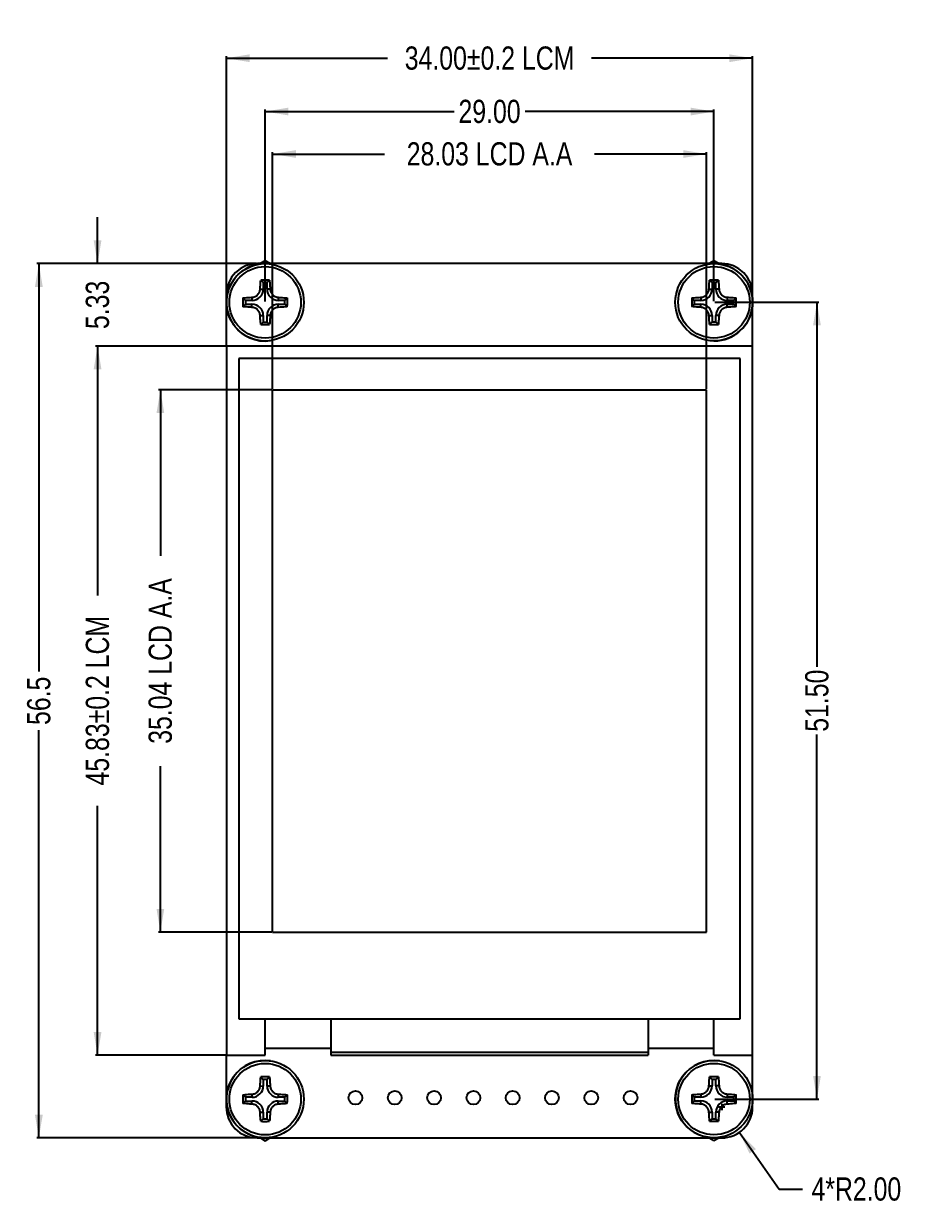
# Model space of a CAD drawing. Header units: millimetres. Extents: x 0 to 126, y -25 to 55.
# Drawn here: x 0 to 57.5, y -21.6 to 54.7 of the extents above; entities that cross this region are included whole.
import ezdxf

# ---------------------------------------------------------------- set-up
doc = ezdxf.new("R2010")
doc.units = ezdxf.units.MM
doc.header["$LTSCALE"] = 1.21
doc.header["$MEASUREMENT"] = 0
doc.header["$PDMODE"] = 3
doc.header["$PDSIZE"] = 0.3125
doc.layers.get('0').update_dxf_attribs({"linetype": 'CONTINUOUS'})
doc.layers.get('DEFPOINTS').update_dxf_attribs({"linetype": 'CONTINUOUS'})
doc.layers.add('02___PRT_ALL_AXES', color=7, linetype='CONTINUOUS')
doc.layers.add('Dim', color=3, linetype='CONTINUOUS', lineweight=25)
doc.styles.get("Standard").update_dxf_attribs({"font": 'txt', "width": 0.8})
doc.dimstyles.get("Standard").update_dxf_attribs({"dimtxt": 0.15625, "dimasz": 0.1875, "dimexe": 0.125, "dimexo": 0.0625, "dimgap": 0.09, "dimtad": 0, "dimtih": 1, "dimtoh": 1, "dimzin": 4, "dimdsep": 46, "dimtxsty": 'STANDARD', "dimblk": '_FILLED', "dimblk1": '_FILLED', "dimblk2": '_FILLED', "dimcen": 0.09, "dimazin": 1, "dimtp": 0.01, "dimtm": 0.01, "dimtfac": 1, "dimtofl": 0, "dimtmove": 0, "dimatfit": 3, "dimldrblk": '_FILLED', "dimfxl": 1, "dimtolj": 1, "dimtzin": 4, "dimarcsym": 0})

# ---------------------------------------------------------------- blocks, each defined once
blk = doc.blocks.new('_FILLED')
at = {"color": 0, "linetype": 'ByBlock'}
blk.add_solid([(0, 0), (-1, 0.167), (-1, -0.167)], dxfattribs=at)
blk = doc.blocks.new('*D4')
at = {"color": 0, "linetype": 'ByBlock', "lineweight": -2}
for p, q in [((16.131, 31.088), (16.131, 46.398)), ((16.131, 46.273), (23.356, 46.273)), ((44.161, 46.273), (36.936, 46.273)), ((44.161, 31.088), (44.161, 46.398))]:
    blk.add_line(p, q, dxfattribs=at)
at = {"layer": 'DEFPOINTS', "color": 0, "linetype": 'ByBlock'}
for p in [(16.131, 31.026), (44.161, 31.026)]:
    blk.add_point(p, dxfattribs=at)
at = {"color": 0, "linetype": 'ByBlock', "lineweight": -2, "xscale": 1.5, "yscale": 1.5, "zscale": 1.5, "rotation": 180}
blk.add_blockref('_FILLED', (16.131, 46.273), dxfattribs=at)
at = {"color": 0, "linetype": 'ByBlock', "lineweight": -2, "xscale": 1.5, "yscale": 1.5, "zscale": 1.5}
blk.add_blockref('_FILLED', (44.161, 46.273), dxfattribs=at)
at = {"color": 0, "linetype": 'ByBlock', "lineweight": -2, "insert": (30.146, 46.273), "char_height": 1.5, "attachment_point": 5}
blk.add_mtext('\\A1;28.03 LCD A.A', dxfattribs=at)
blk = doc.blocks.new('*D14')
at = {"color": 0, "linetype": 'ByBlock', "lineweight": -2}
for p, q in [((13.146, 33.918), (13.146, 52.589)), ((13.146, 52.464), (23.556, 52.464)), ((47.146, 52.464), (36.736, 52.464)), ((47.146, 33.918), (47.146, 52.589))]:
    blk.add_line(p, q, dxfattribs=at)
at = {"layer": 'DEFPOINTS', "color": 0, "linetype": 'ByBlock'}
for p in [(13.146, 33.856), (47.146, 33.856)]:
    blk.add_point(p, dxfattribs=at)
at = {"color": 0, "linetype": 'ByBlock', "lineweight": -2, "xscale": 1.5, "yscale": 1.5, "zscale": 1.5, "rotation": 180}
blk.add_blockref('_FILLED', (13.146, 52.464), dxfattribs=at)
at = {"color": 0, "linetype": 'ByBlock', "lineweight": -2, "xscale": 1.5, "yscale": 1.5, "zscale": 1.5}
blk.add_blockref('_FILLED', (47.146, 52.464), dxfattribs=at)
at = {"color": 0, "linetype": 'ByBlock', "lineweight": -2, "insert": (30.146, 52.464), "char_height": 1.5, "attachment_point": 5}
blk.add_mtext('\\A1;34.00%%p0.2 LCM', dxfattribs=at)
blk = doc.blocks.new('*D3')
at = {"color": 0, "linetype": 'ByBlock', "lineweight": -2}
for p, q in [((16.069, 31.026), (8.752, 31.026)), ((8.877, 31.026), (8.877, 20.296)), ((8.877, -4.014), (8.877, 6.716)), ((16.069, -4.014), (8.752, -4.014))]:
    blk.add_line(p, q, dxfattribs=at)
at = {"layer": 'DEFPOINTS', "color": 0, "linetype": 'ByBlock'}
for p in [(16.131, 31.026), (16.131, -4.014)]:
    blk.add_point(p, dxfattribs=at)
at = {"color": 0, "linetype": 'ByBlock', "lineweight": -2, "xscale": 1.5, "yscale": 1.5, "zscale": 1.5}
for p, rotation in [((8.877, 31.026), 90), ((8.877, -4.014), 270)]:
    blk.add_blockref('_FILLED', p, dxfattribs=dict(at, rotation=rotation))
at = {"color": 0, "linetype": 'ByBlock', "lineweight": -2, "insert": (8.877, 13.506), "char_height": 1.5, "attachment_point": 5, "rotation": 90}
blk.add_mtext('\\A1;35.04 LCD A.A', dxfattribs=at)
blk = doc.blocks.new('*D5')
at = {"color": 0, "linetype": 'ByBlock', "lineweight": -2}
for p, q in [((13.084, 33.856), (4.692, 33.856)), ((4.817, 33.856), (4.817, 17.731)), ((4.817, -11.974), (4.817, 4.151)), ((13.084, -11.974), (4.692, -11.974))]:
    blk.add_line(p, q, dxfattribs=at)
at = {"layer": 'DEFPOINTS', "color": 0, "linetype": 'ByBlock'}
for p in [(13.146, 33.856), (13.146, -11.974)]:
    blk.add_point(p, dxfattribs=at)
at = {"color": 0, "linetype": 'ByBlock', "lineweight": -2, "xscale": 1.5, "yscale": 1.5, "zscale": 1.5}
for p, rotation in [((4.817, 33.856), 90), ((4.817, -11.974), 270)]:
    blk.add_blockref('_FILLED', p, dxfattribs=dict(at, rotation=rotation))
at = {"color": 0, "linetype": 'ByBlock', "lineweight": -2, "insert": (4.817, 10.941), "char_height": 1.5, "attachment_point": 5, "rotation": 90}
blk.add_mtext('\\A1;45.83%%p0.2 LCM', dxfattribs=at)
blk = doc.blocks.new('*D6')
at = {"color": 0, "linetype": 'ByBlock', "lineweight": -2}
for p, q in [((4.817, 39.187), (4.817, 42.187)), ((15.084, 39.187), (4.692, 39.187)), ((13.084, 33.856), (4.692, 33.856)), ((4.817, 33.856), (4.817, 30.856))]:
    blk.add_line(p, q, dxfattribs=at)
at = {"layer": 'DEFPOINTS', "color": 0, "linetype": 'ByBlock'}
for p in [(15.147, 39.187), (13.146, 33.856)]:
    blk.add_point(p, dxfattribs=at)
at = {"color": 0, "linetype": 'ByBlock', "lineweight": -2, "xscale": 1.5, "yscale": 1.5, "zscale": 1.5}
for p, rotation in [((4.817, 39.187), 270), ((4.817, 33.856), 90)]:
    blk.add_blockref('_FILLED', p, dxfattribs=dict(at, rotation=rotation))
at = {"color": 0, "linetype": 'ByBlock', "lineweight": -2, "insert": (4.817, 36.521), "char_height": 1.5, "attachment_point": 5, "rotation": 90}
blk.add_mtext('\\A1;5.33', dxfattribs=at)
blk = doc.blocks.new('*D10')
at = {"color": 0, "linetype": 'ByBlock', "lineweight": -2}
for p, q in [((15.084, 39.187), (0.9, 39.187)), ((1.025, 39.187), (1.025, 12.822)), ((1.025, -17.323), (1.025, 9.042)), ((15.074, -17.323), (0.9, -17.323))]:
    blk.add_line(p, q, dxfattribs=at)
at = {"layer": 'DEFPOINTS', "color": 0, "linetype": 'ByBlock'}
for p in [(15.147, 39.187), (15.136, -17.323)]:
    blk.add_point(p, dxfattribs=at)
at = {"color": 0, "linetype": 'ByBlock', "lineweight": -2, "xscale": 1.5, "yscale": 1.5, "zscale": 1.5}
for p, rotation in [((1.025, 39.187), 90), ((1.025, -17.323), 270)]:
    blk.add_blockref('_FILLED', p, dxfattribs=dict(at, rotation=rotation))
at = {"color": 0, "linetype": 'ByBlock', "lineweight": -2, "insert": (1.025, 10.932), "char_height": 1.5, "attachment_point": 5, "rotation": 90}
blk.add_mtext('\\A1;56.5', dxfattribs=at)
blk = doc.blocks.new('*D13')
at = {"color": 0, "linetype": 'ByBlock', "lineweight": -2}
for p, q in [((15.646, 36.749), (15.646, 49.143)), ((15.646, 49.018), (27.856, 49.018)), ((44.646, 49.018), (32.436, 49.018)), ((44.646, 36.753), (44.646, 49.143))]:
    blk.add_line(p, q, dxfattribs=at)
at = {"layer": 'DEFPOINTS', "color": 0, "linetype": 'ByBlock'}
for p in [(15.646, 36.686), (44.646, 36.69)]:
    blk.add_point(p, dxfattribs=at)
at = {"color": 0, "linetype": 'ByBlock', "lineweight": -2, "xscale": 1.5, "yscale": 1.5, "zscale": 1.5, "rotation": 180}
blk.add_blockref('_FILLED', (15.646, 49.018), dxfattribs=at)
at = {"color": 0, "linetype": 'ByBlock', "lineweight": -2, "xscale": 1.5, "yscale": 1.5, "zscale": 1.5}
blk.add_blockref('_FILLED', (44.646, 49.018), dxfattribs=at)
at = {"color": 0, "linetype": 'ByBlock', "lineweight": -2, "insert": (30.146, 49.018), "char_height": 1.5, "attachment_point": 5}
blk.add_mtext('\\A1;29.00', dxfattribs=at)
blk = doc.blocks.new('*D15')
at = {"color": 0, "linetype": 'ByBlock', "lineweight": -2}
for p, q in [((44.709, 36.69), (51.426, 36.69)), ((51.301, 36.69), (51.301, 13.13)), ((51.301, -14.81), (51.301, 8.75)), ((44.709, -14.81), (51.426, -14.81))]:
    blk.add_line(p, q, dxfattribs=at)
at = {"layer": 'DEFPOINTS', "color": 0, "linetype": 'ByBlock'}
for p in [(44.646, 36.69), (44.646, -14.81)]:
    blk.add_point(p, dxfattribs=at)
at = {"color": 0, "linetype": 'ByBlock', "lineweight": -2, "xscale": 1.5, "yscale": 1.5, "zscale": 1.5}
for p, rotation in [((51.301, 36.69), 90), ((51.301, -14.81), 270)]:
    blk.add_blockref('_FILLED', p, dxfattribs=dict(at, rotation=rotation))
at = {"color": 0, "linetype": 'ByBlock', "lineweight": -2, "insert": (51.301, 10.94), "char_height": 1.5, "attachment_point": 5, "rotation": 90}
blk.add_mtext('\\A1;51.50', dxfattribs=at)
blk = doc.blocks.new('*D20')
at = {"color": 0, "linetype": 'ByBlock', "lineweight": -2}
for p, q in [((45.146, -15.121), (45.146, -15.517)), ((44.948, -15.319), (45.344, -15.319)), ((46.292, -16.959), (48.857, -20.631)), ((48.857, -20.631), (50.357, -20.631))]:
    blk.add_line(p, q, dxfattribs=at)
at = {"layer": 'DEFPOINTS', "color": 0, "linetype": 'ByBlock'}
for p in [(45.146, -15.319), (46.292, -16.959)]:
    blk.add_point(p, dxfattribs=at)
at = {"color": 0, "linetype": 'ByBlock', "lineweight": -2, "xscale": 1.5, "yscale": 1.5, "zscale": 1.5, "rotation": 124.9327080103493}
blk.add_blockref('_FILLED', (46.292, -16.959), dxfattribs=at)
at = {"color": 0, "linetype": 'ByBlock', "lineweight": -2, "insert": (53.847, -20.631), "char_height": 1.5, "attachment_point": 5}
blk.add_mtext('\\A1;4*R2.00', dxfattribs=at)

msp = doc.modelspace()

# ---------------------------------------------------------------- linework, layer by layer
at = {"color": 7, "linetype": 'Continuous'}
for p, q in [((14.378, 39.043), (14.03, 38.858)), ((14.755, 39.158), (14.378, 39.043)), ((15.147, 39.187), (14.755, 39.158)), ((45.147, 39.191), (15.147, 39.187)), ((15.647, 39.371), (15.327, 39.187)), ((15.966, 39.187), (15.647, 39.371)), ((44.647, 39.375), (44.327, 39.191)), ((44.966, 39.191), (44.647, 39.375)), ((45.539, 39.152), (45.147, 39.191)), ((45.916, 39.038), (45.539, 39.152)), ((46.263, 38.852), (45.916, 39.038)), ((13.476, 38.303), (13.29, 37.956)), ((13.726, 38.608), (13.476, 38.303)), ((14.03, 38.858), (13.726, 38.608)), ((46.568, 38.602), (46.263, 38.852)), ((46.818, 38.297), (46.568, 38.602)), ((47.003, 37.95), (46.818, 38.297)), ((13.176, 37.579), (13.137, 37.187)), ((13.29, 37.956), (13.176, 37.579)), ((15.322, 37.537), (15.524, 37.536)), ((15.364, 38.119), (15.524, 37.959)), ((15.524, 37.959), (15.524, 37.536)), ((15.769, 37.959), (15.524, 37.959)), ((15.929, 38.119), (15.769, 37.959)), ((15.769, 37.536), (15.769, 37.959)), ((15.971, 37.536), (15.769, 37.536)), ((44.322, 37.541), (44.524, 37.54)), ((44.364, 38.123), (44.524, 37.963)), ((44.524, 37.963), (44.524, 37.54)), ((44.769, 37.963), (44.524, 37.963)), ((44.929, 38.123), (44.769, 37.963)), ((44.769, 37.54), (44.769, 37.963)), ((44.971, 37.54), (44.769, 37.54)), ((46.972, 38.032), (46.954, 38.043)), ((46.972, 38.009), (46.972, 38.032)), ((47.118, 37.573), (47.003, 37.95)), ((47.146, 37.181), (47.118, 37.573)), ((13.137, 37.187), (13.137, 33.856)), ((14.214, 36.969), (14.374, 36.809)), ((14.374, 36.809), (14.374, 36.564)), ((14.796, 36.809), (14.374, 36.809)), ((14.796, 37.011), (14.796, 36.809)), ((16.496, 37.011), (16.496, 36.809)), ((16.919, 36.808), (16.496, 36.809)), ((17.079, 36.969), (16.919, 36.808)), ((16.919, 36.564), (16.919, 36.808)), ((43.214, 36.973), (43.374, 36.813)), ((43.374, 36.813), (43.374, 36.568)), ((43.796, 36.813), (43.374, 36.813)), ((43.796, 37.015), (43.796, 36.813)), ((45.496, 37.015), (45.496, 36.813)), ((45.919, 36.812), (45.496, 36.813)), ((46.079, 36.973), (45.919, 36.812)), ((45.919, 36.568), (45.919, 36.812)), ((47.146, -15.319), (47.146, 37.181)), ((14.214, 36.404), (14.374, 36.564)), ((14.374, 36.564), (14.796, 36.564)), ((14.796, 36.362), (14.796, 36.564)), ((16.496, 36.362), (16.496, 36.564)), ((16.496, 36.564), (16.919, 36.564)), ((17.079, 36.403), (16.919, 36.564)), ((43.214, 36.408), (43.374, 36.568)), ((43.374, 36.568), (43.796, 36.568)), ((43.796, 36.366), (43.796, 36.568)), ((45.496, 36.366), (45.496, 36.568)), ((45.496, 36.568), (45.919, 36.568)), ((46.079, 36.407), (45.919, 36.568)), ((15.322, 35.837), (15.524, 35.836)), ((15.363, 35.254), (15.524, 35.414)), ((15.524, 35.836), (15.524, 35.414)), ((15.524, 35.414), (15.768, 35.414)), ((15.768, 35.414), (15.768, 35.836)), ((15.971, 35.836), (15.768, 35.836)), ((15.929, 35.254), (15.768, 35.414)), ((44.322, 35.841), (44.524, 35.84)), ((44.363, 35.258), (44.524, 35.418)), ((44.524, 35.84), (44.524, 35.418)), ((44.524, 35.418), (44.768, 35.418)), ((44.768, 35.418), (44.768, 35.84)), ((44.971, 35.84), (44.768, 35.84)), ((44.929, 35.258), (44.768, 35.418)), ((13.146, 33.856), (13.146, -11.974)), ((47.146, 33.856), (13.146, 33.856)), ((13.946, 33.056), (13.946, -9.624)), ((46.346, 33.056), (13.946, 33.056)), ((46.346, -9.624), (46.346, 33.056)), ((16.131, -4.014), (16.131, 31.026)), ((16.131, 31.026), (44.161, 31.026)), ((44.161, -4.014), (44.161, 31.026)), ((16.131, -4.014), (44.161, -4.014)), ((13.946, -9.624), (46.346, -9.624)), ((15.646, -11.974), (15.646, -9.624)), ((19.896, -9.624), (19.896, -11.974)), ((40.396, -9.624), (40.396, -11.974)), ((44.646, -11.974), (44.646, -9.624)), ((13.137, -11.974), (13.137, -15.313)), ((13.146, -11.974), (15.646, -11.974)), ((15.646, -11.526), (19.896, -11.526)), ((19.896, -11.779), (40.396, -11.779)), ((19.896, -11.974), (40.396, -11.974)), ((40.396, -11.526), (44.646, -11.526)), ((44.646, -11.974), (47.146, -11.974)), ((15.364, -13.381), (15.524, -13.541)), ((15.769, -13.541), (15.524, -13.541)), ((15.524, -13.541), (15.524, -13.964)), ((15.929, -13.381), (15.769, -13.541)), ((15.769, -13.964), (15.769, -13.541)), ((44.364, -13.377), (44.524, -13.537)), ((44.769, -13.537), (44.524, -13.537)), ((44.524, -13.537), (44.524, -13.96)), ((44.929, -13.377), (44.769, -13.537)), ((44.769, -13.96), (44.769, -13.537)), ((14.796, -14.489), (14.796, -14.691)), ((15.322, -13.963), (15.524, -13.964)), ((15.971, -13.964), (15.769, -13.964)), ((16.496, -14.489), (16.496, -14.691)), ((43.796, -14.485), (43.796, -14.687)), ((44.322, -13.959), (44.524, -13.96)), ((44.971, -13.96), (44.769, -13.96)), ((45.496, -14.485), (45.496, -14.687)), ((14.214, -14.531), (14.374, -14.691)), ((14.214, -15.096), (14.374, -14.936)), ((14.796, -14.691), (14.374, -14.691)), ((14.374, -14.691), (14.374, -14.936)), ((14.374, -14.936), (14.796, -14.936)), ((14.796, -15.138), (14.796, -14.936)), ((16.919, -14.692), (16.496, -14.691)), ((16.496, -14.936), (16.919, -14.936)), ((16.496, -15.138), (16.496, -14.936)), ((17.079, -14.531), (16.919, -14.692)), ((16.919, -14.936), (16.919, -14.692)), ((17.079, -15.097), (16.919, -14.936)), ((43.214, -14.527), (43.374, -14.687)), ((43.214, -15.092), (43.374, -14.932)), ((43.796, -14.687), (43.374, -14.687)), ((43.374, -14.687), (43.374, -14.932)), ((43.374, -14.932), (43.796, -14.932)), ((43.796, -15.134), (43.796, -14.932)), ((45.919, -14.688), (45.496, -14.687)), ((45.496, -14.932), (45.919, -14.932)), ((45.496, -15.134), (45.496, -14.932)), ((46.079, -14.527), (45.919, -14.688)), ((45.919, -14.932), (45.919, -14.688)), ((46.079, -15.093), (45.919, -14.932)), ((13.137, -15.313), (13.166, -15.705)), ((13.166, -15.705), (13.28, -16.082)), ((15.322, -15.663), (15.524, -15.664)), ((15.524, -15.664), (15.524, -16.086)), ((15.971, -15.664), (15.768, -15.664)), ((15.768, -16.086), (15.768, -15.664)), ((44.322, -15.659), (44.524, -15.66)), ((44.524, -15.66), (44.524, -16.082)), ((44.971, -15.66), (44.768, -15.66)), ((44.768, -16.082), (44.768, -15.66)), ((13.28, -16.082), (13.466, -16.43)), ((13.466, -16.43), (13.716, -16.734)), ((13.716, -16.734), (14.02, -16.984)), ((15.363, -16.246), (15.524, -16.086)), ((15.524, -16.086), (15.768, -16.086)), ((15.929, -16.246), (15.768, -16.086)), ((44.363, -16.242), (44.524, -16.082)), ((44.524, -16.082), (44.768, -16.082)), ((44.929, -16.242), (44.768, -16.082)), ((14.02, -16.984), (14.367, -17.17)), ((14.367, -17.17), (14.744, -17.284)), ((14.744, -17.284), (15.136, -17.323)), ((15.136, -17.323), (45.147, -17.319)), ((15.343, -17.323), (15.646, -17.498)), ((15.646, -17.498), (15.95, -17.323)), ((44.343, -17.319), (44.646, -17.494)), ((44.646, -17.494), (44.95, -17.319))]:
    msp.add_line(p, q, dxfattribs=at)
for centre in [(21.479, -14.72), (24.019, -14.72), (26.559, -14.721), (29.099, -14.721), (31.639, -14.722), (34.179, -14.722), (36.719, -14.722), (39.259, -14.723)]:
    msp.add_circle(centre, 0.445, dxfattribs=at)
for centre, radius, start, end in [((15.646, 36.686), 2.5, 89.98944, 278.17125), ((44.646, 36.69), 2.5, 269.98944, 81.80763), ((14.797, 37.537), 0.728, 269.98944, 359.98944), ((15.643, 21.3), 16.821, 89.98882, 90.95199), ((15.644, 21.3), 16.821, 89.02689, 89.99005), ((16.497, 37.536), 0.728, 179.98944, 269.98944), ((43.797, 37.541), 0.728, 269.98944, 359.98944), ((44.643, 21.304), 16.821, 89.98882, 90.95199), ((44.644, 21.304), 16.821, 89.02689, 89.99005), ((45.497, 37.54), 0.728, 179.98944, 269.98944), ((31.05, 36.684), 16.839, 179.02728, 180.9516), ((0.243, 36.689), 16.839, 359.02728, 0.9516), ((60.05, 36.688), 16.839, 179.02728, 180.9516), ((29.243, 36.693), 16.839, 359.02728, 0.9516), ((14.796, 35.837), 0.728, 359.98944, 89.98944), ((16.496, 35.836), 0.728, 89.98944, 179.98944), ((43.796, 35.841), 0.728, 359.98944, 89.98944), ((45.496, 35.84), 0.728, 89.98944, 179.98944), ((15.649, 52.073), 16.821, 269.02689, 269.99005), ((15.649, 52.073), 16.821, 269.98882, 270.95199), ((44.649, 52.077), 16.821, 269.02689, 269.99005), ((44.649, 52.077), 16.821, 269.98882, 270.95199), ((15.646, -14.814), 2.5, 81.80763, 269.98944), ((44.646, -14.81), 2.5, 81.80763, 269.98944), ((15.643, -30.2), 16.821, 89.98882, 90.95199), ((15.644, -30.2), 16.821, 89.02689, 89.99005), ((44.643, -30.196), 16.821, 89.98882, 90.95199), ((44.644, -30.196), 16.821, 89.02689, 89.99005), ((14.797, -13.963), 0.728, 269.98944, 359.98944), ((16.497, -13.964), 0.728, 179.98944, 269.98944), ((43.797, -13.959), 0.728, 269.98944, 359.98944), ((45.497, -13.96), 0.728, 179.98944, 269.98944), ((31.05, -14.816), 16.839, 179.02728, 180.9516), ((14.796, -15.663), 0.728, 359.98944, 89.98944), ((16.496, -15.664), 0.728, 89.98944, 179.98944), ((0.243, -14.811), 16.839, 359.02728, 0.9516), ((60.05, -14.812), 16.839, 179.02728, 180.9516), ((43.796, -15.659), 0.728, 359.98944, 89.98944), ((45.496, -15.66), 0.728, 89.98944, 179.98944), ((29.243, -14.807), 16.839, 359.02728, 0.9516), ((45.146, -15.319), 2, 270.00793, 0), ((15.649, 0.573), 16.821, 269.02689, 269.99005), ((15.649, 0.573), 16.821, 269.98882, 270.95199), ((44.649, 0.577), 16.821, 269.02689, 269.99005), ((44.649, 0.577), 16.821, 269.98882, 270.95199)]:
    msp.add_arc(centre, radius, start, end, dxfattribs=at)
for points, knots in [([(14.796, 37.011), (14.864, 37.014), (14.998, 37.046), (15.169, 37.164), (15.287, 37.335), (15.319, 37.469), (15.322, 37.537)], [0, 0, 0, 0, 0.248801, 0.499997, 0.751196, 1, 1, 1, 1]), ([(15.322, 37.537), (15.325, 37.586), (15.336, 37.78), (15.351, 37.974), (15.364, 38.119)], [0, 0, 0, 0, 0.25324, 1, 1, 1, 1]), ([(15.929, 38.119), (15.934, 38.071), (15.95, 37.877), (15.963, 37.683), (15.971, 37.536)], [0, 0, 0, 0, 0.246486, 1, 1, 1, 1]), ([(15.971, 37.536), (15.974, 37.469), (16.006, 37.335), (16.124, 37.164), (16.295, 37.046), (16.429, 37.014), (16.496, 37.011)], [0, 0, 0, 0, 0.248803, 0.500001, 0.751197, 1, 1, 1, 1]), ([(43.796, 37.015), (43.864, 37.018), (43.998, 37.05), (44.169, 37.168), (44.287, 37.339), (44.319, 37.473), (44.322, 37.541)], [0, 0, 0, 0, 0.248801, 0.499997, 0.751196, 1, 1, 1, 1]), ([(44.322, 37.541), (44.325, 37.59), (44.336, 37.784), (44.351, 37.978), (44.364, 38.123)], [0, 0, 0, 0, 0.25324, 1, 1, 1, 1]), ([(44.929, 38.123), (44.934, 38.075), (44.95, 37.881), (44.963, 37.687), (44.971, 37.54)], [0, 0, 0, 0, 0.246486, 1, 1, 1, 1]), ([(44.971, 37.54), (44.974, 37.473), (45.006, 37.339), (45.124, 37.168), (45.295, 37.05), (45.429, 37.018), (45.496, 37.015)], [0, 0, 0, 0, 0.248803, 0.500001, 0.751197, 1, 1, 1, 1]), ([(14.214, 36.969), (14.262, 36.974), (14.456, 36.991), (14.65, 37.003), (14.796, 37.011)], [0, 0, 0, 0, 0.24649, 1, 1, 1, 1]), ([(16.496, 37.011), (16.546, 37.008), (16.74, 36.997), (16.934, 36.982), (17.079, 36.969)], [0, 0, 0, 0, 0.253237, 1, 1, 1, 1]), ([(43.214, 36.973), (43.262, 36.978), (43.456, 36.995), (43.65, 37.007), (43.796, 37.015)], [0, 0, 0, 0, 0.24649, 1, 1, 1, 1]), ([(45.496, 37.015), (45.546, 37.012), (45.74, 37.001), (45.934, 36.986), (46.079, 36.973)], [0, 0, 0, 0, 0.253237, 1, 1, 1, 1]), ([(14.796, 36.362), (14.747, 36.365), (14.553, 36.376), (14.358, 36.391), (14.214, 36.404)], [0, 0, 0, 0, 0.253237, 1, 1, 1, 1]), ([(15.322, 35.837), (15.318, 35.904), (15.286, 36.038), (15.169, 36.209), (14.998, 36.327), (14.863, 36.359), (14.796, 36.362)], [0, 0, 0, 0, 0.248803, 0.500001, 0.751197, 1, 1, 1, 1]), ([(16.496, 36.362), (16.429, 36.358), (16.294, 36.326), (16.123, 36.209), (16.006, 36.038), (15.974, 35.903), (15.971, 35.836)], [0, 0, 0, 0, 0.248801, 0.499997, 0.751196, 1, 1, 1, 1]), ([(17.079, 36.403), (17.031, 36.399), (16.837, 36.382), (16.643, 36.37), (16.496, 36.362)], [0, 0, 0, 0, 0.24649, 1, 1, 1, 1]), ([(43.796, 36.366), (43.747, 36.369), (43.553, 36.38), (43.358, 36.395), (43.214, 36.408)], [0, 0, 0, 0, 0.253237, 1, 1, 1, 1]), ([(44.322, 35.841), (44.318, 35.908), (44.286, 36.042), (44.169, 36.213), (43.998, 36.331), (43.863, 36.363), (43.796, 36.366)], [0, 0, 0, 0, 0.248803, 0.500001, 0.751197, 1, 1, 1, 1]), ([(45.496, 36.366), (45.429, 36.362), (45.294, 36.33), (45.123, 36.213), (45.006, 36.042), (44.974, 35.907), (44.971, 35.84)], [0, 0, 0, 0, 0.248801, 0.499997, 0.751196, 1, 1, 1, 1]), ([(46.079, 36.407), (46.031, 36.403), (45.837, 36.386), (45.643, 36.374), (45.496, 36.366)], [0, 0, 0, 0, 0.24649, 1, 1, 1, 1]), ([(15.363, 35.254), (15.359, 35.302), (15.342, 35.496), (15.329, 35.69), (15.322, 35.837)], [0, 0, 0, 0, 0.246486, 1, 1, 1, 1]), ([(15.971, 35.836), (15.968, 35.787), (15.957, 35.593), (15.942, 35.398), (15.929, 35.254)], [0, 0, 0, 0, 0.25324, 1, 1, 1, 1]), ([(44.363, 35.258), (44.359, 35.306), (44.342, 35.5), (44.329, 35.694), (44.322, 35.841)], [0, 0, 0, 0, 0.246486, 1, 1, 1, 1]), ([(44.971, 35.84), (44.968, 35.791), (44.957, 35.597), (44.942, 35.402), (44.929, 35.258)], [0, 0, 0, 0, 0.25324, 1, 1, 1, 1]), ([(15.322, -13.963), (15.325, -13.914), (15.336, -13.72), (15.351, -13.526), (15.364, -13.381)], [0, 0, 0, 0, 0.25324, 1, 1, 1, 1]), ([(15.929, -13.381), (15.934, -13.429), (15.95, -13.623), (15.963, -13.817), (15.971, -13.964)], [0, 0, 0, 0, 0.246486, 1, 1, 1, 1]), ([(44.322, -13.959), (44.325, -13.91), (44.336, -13.716), (44.351, -13.522), (44.364, -13.377)], [0, 0, 0, 0, 0.25324, 1, 1, 1, 1]), ([(44.929, -13.377), (44.934, -13.425), (44.95, -13.619), (44.963, -13.813), (44.971, -13.96)], [0, 0, 0, 0, 0.246486, 1, 1, 1, 1]), ([(14.214, -14.531), (14.262, -14.526), (14.456, -14.509), (14.65, -14.497), (14.796, -14.489)], [0, 0, 0, 0, 0.24649, 1, 1, 1, 1]), ([(14.796, -14.489), (14.864, -14.486), (14.998, -14.454), (15.169, -14.336), (15.287, -14.165), (15.319, -14.031), (15.322, -13.963)], [0, 0, 0, 0, 0.248801, 0.499997, 0.751196, 1, 1, 1, 1]), ([(15.971, -13.964), (15.974, -14.031), (16.006, -14.165), (16.124, -14.336), (16.295, -14.454), (16.429, -14.486), (16.496, -14.489)], [0, 0, 0, 0, 0.248803, 0.500001, 0.751197, 1, 1, 1, 1]), ([(16.496, -14.489), (16.546, -14.492), (16.74, -14.503), (16.934, -14.518), (17.079, -14.531)], [0, 0, 0, 0, 0.253237, 1, 1, 1, 1]), ([(43.214, -14.527), (43.262, -14.522), (43.456, -14.505), (43.65, -14.493), (43.796, -14.485)], [0, 0, 0, 0, 0.24649, 1, 1, 1, 1]), ([(43.796, -14.485), (43.864, -14.482), (43.998, -14.45), (44.169, -14.332), (44.287, -14.161), (44.319, -14.027), (44.322, -13.959)], [0, 0, 0, 0, 0.248801, 0.499997, 0.751196, 1, 1, 1, 1]), ([(44.971, -13.96), (44.974, -14.027), (45.006, -14.161), (45.124, -14.332), (45.295, -14.45), (45.429, -14.482), (45.496, -14.485)], [0, 0, 0, 0, 0.248803, 0.500001, 0.751197, 1, 1, 1, 1]), ([(45.496, -14.485), (45.546, -14.488), (45.74, -14.499), (45.934, -14.514), (46.079, -14.527)], [0, 0, 0, 0, 0.253237, 1, 1, 1, 1]), ([(14.796, -15.138), (14.747, -15.135), (14.553, -15.124), (14.358, -15.109), (14.214, -15.096)], [0, 0, 0, 0, 0.253237, 1, 1, 1, 1]), ([(15.322, -15.663), (15.318, -15.596), (15.286, -15.462), (15.169, -15.291), (14.998, -15.173), (14.863, -15.141), (14.796, -15.138)], [0, 0, 0, 0, 0.248803, 0.500001, 0.751197, 1, 1, 1, 1]), ([(16.496, -15.138), (16.429, -15.142), (16.294, -15.174), (16.123, -15.291), (16.006, -15.462), (15.974, -15.597), (15.971, -15.664)], [0, 0, 0, 0, 0.248801, 0.499997, 0.751196, 1, 1, 1, 1]), ([(17.079, -15.097), (17.031, -15.101), (16.837, -15.118), (16.643, -15.13), (16.496, -15.138)], [0, 0, 0, 0, 0.24649, 1, 1, 1, 1]), ([(43.796, -15.134), (43.747, -15.131), (43.553, -15.12), (43.358, -15.105), (43.214, -15.092)], [0, 0, 0, 0, 0.253237, 1, 1, 1, 1]), ([(44.322, -15.659), (44.318, -15.592), (44.286, -15.458), (44.169, -15.287), (43.998, -15.169), (43.863, -15.137), (43.796, -15.134)], [0, 0, 0, 0, 0.248803, 0.500001, 0.751197, 1, 1, 1, 1]), ([(45.496, -15.134), (45.429, -15.138), (45.294, -15.17), (45.123, -15.287), (45.006, -15.458), (44.974, -15.593), (44.971, -15.66)], [0, 0, 0, 0, 0.248801, 0.499997, 0.751196, 1, 1, 1, 1]), ([(46.079, -15.093), (46.031, -15.097), (45.837, -15.114), (45.643, -15.126), (45.496, -15.134)], [0, 0, 0, 0, 0.24649, 1, 1, 1, 1]), ([(15.363, -16.246), (15.359, -16.198), (15.342, -16.004), (15.329, -15.81), (15.322, -15.663)], [0, 0, 0, 0, 0.246486, 1, 1, 1, 1]), ([(15.971, -15.664), (15.968, -15.713), (15.957, -15.907), (15.942, -16.102), (15.929, -16.246)], [0, 0, 0, 0, 0.25324, 1, 1, 1, 1]), ([(44.363, -16.242), (44.359, -16.194), (44.342, -16), (44.329, -15.806), (44.322, -15.659)], [0, 0, 0, 0, 0.246486, 1, 1, 1, 1]), ([(44.971, -15.66), (44.968, -15.709), (44.957, -15.903), (44.942, -16.098), (44.929, -16.242)], [0, 0, 0, 0, 0.25324, 1, 1, 1, 1])]:
    msp.add_open_spline(points, degree=3, knots=knots, dxfattribs=at)
at = {"layer": '02___PRT_ALL_AXES', "color": 7, "linetype": 'Continuous'}
for centre, radius in [((15.646, 36.686), 2.5), ((15.646, 36.686), 2.311), ((44.646, 36.69), 2.5), ((44.646, 36.69), 2.311), ((15.646, -14.814), 2.5), ((15.646, -14.814), 2.311), ((44.646, -14.81), 2.5), ((44.646, -14.81), 2.311)]:
    msp.add_circle(centre, radius, dxfattribs=at)

# ---------------------------------------------------------------- dimensions: what is measured, and where the dimension line sits
at = {"layer": 'Dim'}
for base, p1, p2, text, picture, middle in [((47.146, 52.464), (13.146, 33.856), (47.146, 33.856), '<>%%p0.2 LCM', '*D14', (30.146, 52.464)), ((44.161, 46.273), (16.131, 31.026), (44.161, 31.026), '<> LCD A.A', '*D4', (30.146, 46.273))]:
    dim = msp.add_linear_dim(base=base, p1=p1, p2=p2, text=text, dimstyle='STANDARD', override={"dimtxt": 1.5, "dimasz": 1.5, "dimtih": 0, "dimtoh": 0, "dimzin": 0, "dimpost": '<>', "dimcen": 0.198, "dimadec": 0, "dimazin": 0, "dimtp": 0, "dimtm": 0, "dimtdec": 4, "dimtzin": 0}, dxfattribs=at)
    dim.commit()
    dim.dimension.update_dxf_attribs({"geometry": picture, "text_midpoint": middle})
dim = msp.add_linear_dim(base=(44.646, 49.018), p1=(15.646, 36.686), p2=(44.646, 36.69), dimstyle='STANDARD', override={"dimtxt": 1.5, "dimasz": 1.5, "dimtih": 0, "dimtoh": 0, "dimzin": 0, "dimcen": 0.198, "dimadec": 0, "dimazin": 0, "dimtp": 0, "dimtm": 0, "dimtdec": 4, "dimtzin": 0}, dxfattribs=at)
dim.commit()
dim.dimension.update_dxf_attribs({"geometry": '*D13', "text_midpoint": (30.146, 49.018)})
for base, p1, p2, override, picture, middle in [((4.817, 39.187), (13.146, 33.856), (15.147, 39.187), {"dimtxt": 1.5, "dimasz": 1.5, "dimtih": 0, "dimtoh": 0, "dimzin": 0, "dimcen": 0.198, "dimadec": 0, "dimazin": 0, "dimtp": 0, "dimtm": 0, "dimtdec": 4, "dimtzin": 0}, '*D6', (4.817, 36.521)), ((1.025, 39.187), (15.136, -17.323), (15.147, 39.187), {"dimtxt": 1.5, "dimasz": 1.5, "dimtih": 0, "dimtoh": 0, "dimdec": 1, "dimzin": 0, "dimcen": 0.198, "dimadec": 0, "dimazin": 0, "dimtp": 0, "dimtm": 0, "dimtdec": 4, "dimtzin": 0}, '*D10', (1.025, 10.932)), ((51.301, -14.81), (44.646, 36.69), (44.646, -14.81), {"dimtxt": 1.5, "dimasz": 1.5, "dimtih": 0, "dimtoh": 0, "dimzin": 0, "dimcen": 0.198, "dimadec": 0, "dimazin": 0, "dimtp": 0, "dimtm": 0, "dimtdec": 4, "dimtzin": 0}, '*D15', (51.301, 10.94))]:
    dim = msp.add_linear_dim(base=base, p1=p1, p2=p2, angle=90, dimstyle='STANDARD', override=override, dxfattribs=at)
    dim.commit()
    dim.dimension.update_dxf_attribs({"geometry": picture, "text_midpoint": middle})
for base, p1, p2, text, picture, middle in [((4.817, -11.974), (13.146, 33.856), (13.146, -11.974), '<>%%p0.2 LCM', '*D5', (4.817, 10.941)), ((8.877, -4.014), (16.131, 31.026), (16.131, -4.014), '<> LCD A.A', '*D3', (8.877, 13.506))]:
    dim = msp.add_linear_dim(base=base, p1=p1, p2=p2, angle=90, text=text, dimstyle='STANDARD', override={"dimtxt": 1.5, "dimasz": 1.5, "dimtih": 0, "dimtoh": 0, "dimzin": 0, "dimpost": '<>', "dimcen": 0.198, "dimadec": 0, "dimazin": 0, "dimtp": 0, "dimtm": 0, "dimtdec": 4, "dimtzin": 0}, dxfattribs=at)
    dim.commit()
    dim.dimension.update_dxf_attribs({"geometry": picture, "text_midpoint": middle})
dim = msp.add_radius_dim(center=(45.146, -15.319), mpoint=(46.292, -16.959), text='4*R<>', dimstyle='STANDARD', override={"dimtxt": 1.5, "dimasz": 1.5, "dimtih": 0, "dimzin": 0, "dimpost": '<>', "dimcen": 0.198, "dimadec": 0, "dimazin": 0, "dimtp": 0, "dimtm": 0, "dimtdec": 4, "dimtzin": 0}, dxfattribs=at)
dim.commit()
dim.dimension.update_dxf_attribs({"geometry": '*D20', "text_midpoint": (53.847, -20.631), "dimtype": 164})

doc.saveas('drawing.dxf')
